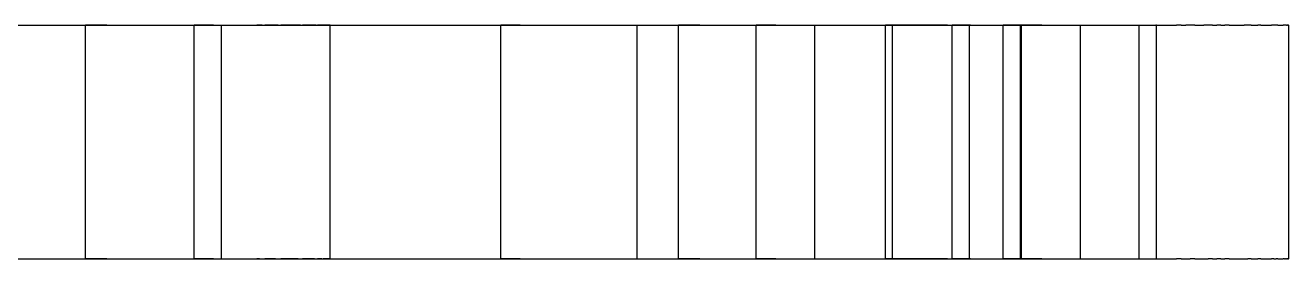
# Model space of a CAD drawing. Header units: millimetres. Extents: x -50 to 192, y -197 to 32.
# Drawn here: x 159.53 to 192, y -160 to -154 of the extents above; entities that cross this region are included whole.
import ezdxf

# ---------------------------------------------------------------- set-up
doc = ezdxf.new("R2010")
doc.units = ezdxf.units.MM
doc.layers.add('SIDE_YZ', color=7, linetype='Continuous')

msp = doc.modelspace()

# ---------------------------------------------------------------- linework, layer by layer
at = {"layer": 'SIDE_YZ'}
for p, q in [((131, -154), (189, -154)), ((159.054, -154), (160, -154)), ((160, -154), (160.946, -154)), ((160.946, -154), (161.891, -154)), ((161.073, -160), (161.073, -154)), ((161.075, -154), (161.073, -154)), ((161.081, -154), (161.075, -154)), ((161.089, -154), (161.081, -154)), ((161.1, -154), (161.089, -154)), ((161.114, -154), (161.1, -154)), ((161.13, -154), (161.114, -154)), ((161.15, -154), (161.13, -154)), ((161.171, -154), (161.15, -154)), ((161.196, -154), (161.171, -154)), ((161.223, -154), (161.196, -154)), ((161.252, -154), (161.223, -154)), ((161.284, -154), (161.252, -154)), ((161.318, -154), (161.284, -154)), ((161.355, -154), (161.318, -154)), ((161.394, -154), (161.355, -154)), ((161.436, -154), (161.394, -154)), ((161.479, -154), (161.436, -154)), ((161.525, -154), (161.479, -154)), ((161.573, -154), (161.525, -154)), ((161.622, -154), (161.573, -154)), ((161.622, -154), (161.674, -154)), ((161.674, -154), (161.727, -154)), ((161.727, -154), (161.782, -154)), ((161.782, -154), (161.839, -154)), ((161.839, -154), (161.898, -154)), ((161.891, -154), (162.833, -154)), ((161.898, -154), (161.957, -154)), ((161.957, -154), (162.018, -154)), ((162.018, -154), (162.081, -154)), ((162.081, -154), (162.145, -154)), ((162.145, -154), (162.209, -154)), ((162.209, -154), (162.275, -154)), ((162.275, -154), (162.341, -154)), ((162.341, -154), (162.409, -154)), ((162.409, -154), (162.477, -154)), ((162.477, -154), (162.545, -154)), ((162.545, -154), (162.614, -154)), ((162.614, -154), (162.683, -154)), ((162.683, -154), (162.753, -154)), ((162.753, -154), (162.822, -154)), ((162.822, -154), (162.892, -154)), ((162.833, -154), (163.77, -154)), ((162.892, -154), (162.961, -154)), ((162.961, -154), (163.031, -154)), ((163.031, -154), (163.099, -154)), ((163.099, -154), (163.168, -154)), ((163.168, -154), (163.236, -154)), ((163.236, -154), (163.303, -154)), ((163.303, -154), (163.37, -154)), ((163.37, -154), (163.435, -154)), ((163.435, -154), (163.5, -154)), ((163.5, -154), (163.564, -154)), ((163.564, -154), (163.626, -154)), ((163.626, -154), (163.687, -154)), ((163.687, -154), (163.747, -154)), ((163.747, -154), (163.805, -154)), ((163.77, -154), (164.701, -154)), ((163.805, -154), (163.862, -154)), ((163.862, -154), (163.917, -154)), ((163.864, -160), (163.864, -154)), ((163.867, -154), (163.864, -154)), ((163.872, -154), (163.867, -154)), ((163.881, -154), (163.872, -154)), ((163.892, -154), (163.881, -154)), ((163.905, -154), (163.892, -154)), ((163.922, -154), (163.905, -154)), ((163.917, -154), (163.971, -154)), ((163.941, -154), (163.922, -154)), ((163.963, -154), (163.941, -154)), ((163.987, -154), (163.963, -154)), ((163.971, -154), (164.022, -154)), ((164.014, -154), (163.987, -154)), ((164.043, -154), (164.014, -154)), ((164.022, -154), (164.072, -154)), ((164.075, -154), (164.043, -154)), ((164.072, -154), (164.12, -154)), ((164.11, -154), (164.075, -154)), ((164.147, -154), (164.11, -154)), ((164.12, -154), (164.165, -154)), ((164.186, -154), (164.147, -154)), ((164.165, -154), (164.209, -154)), ((164.227, -154), (164.186, -154)), ((164.209, -154), (164.25, -154)), ((164.271, -154), (164.227, -154)), ((164.25, -154), (164.289, -154)), ((164.316, -154), (164.271, -154)), ((164.289, -154), (164.326, -154)), ((164.364, -154), (164.316, -154)), ((164.326, -154), (164.36, -154)), ((164.36, -154), (164.392, -154)), ((164.364, -154), (164.414, -154)), ((164.392, -154), (164.422, -154)), ((164.414, -154), (164.465, -154)), ((164.422, -154), (164.449, -154)), ((164.449, -154), (164.473, -154)), ((164.465, -154), (164.519, -154)), ((164.473, -154), (164.495, -154)), ((164.495, -154), (164.514, -154)), ((164.514, -154), (164.531, -154)), ((164.519, -154), (164.574, -154)), ((164.531, -154), (164.544, -154)), ((164.544, -154), (164.555, -154)), ((164.555, -154), (164.564, -154)), ((164.564, -154), (164.569, -154)), ((164.569, -154), (164.572, -154)), ((164.572, -160), (164.572, -154)), ((164.574, -154), (164.631, -154)), ((164.631, -154), (164.689, -154)), ((164.689, -154), (164.749, -154)), ((164.701, -154), (165.625, -154)), ((164.749, -154), (164.81, -154)), ((164.81, -154), (164.872, -154)), ((164.872, -154), (164.936, -154)), ((164.936, -154), (165.001, -154)), ((165.001, -154), (165.066, -154)), ((165.066, -154), (165.133, -154)), ((165.133, -154), (165.2, -154)), ((165.2, -154), (165.268, -154)), ((165.268, -154), (165.336, -154)), ((165.336, -154), (165.405, -154)), ((165.405, -154), (165.475, -154)), ((165.544, -154), (165.475, -154)), ((165.614, -154), (165.544, -154)), ((165.614, -154), (165.683, -154)), ((165.625, -154), (166.54, -154)), ((165.753, -154), (165.683, -154)), ((165.822, -154), (165.753, -154)), ((165.891, -154), (165.822, -154)), ((165.959, -154), (165.891, -154)), ((166.027, -154), (165.959, -154)), ((166.027, -154), (166.094, -154)), ((166.161, -154), (166.094, -154)), ((166.227, -154), (166.161, -154)), ((166.291, -154), (166.227, -154)), ((166.355, -154), (166.291, -154)), ((166.417, -154), (166.355, -154)), ((166.479, -154), (166.417, -154)), ((166.538, -154), (166.479, -154)), ((166.597, -154), (166.538, -154)), ((166.54, -154), (167.445, -154)), ((166.597, -154), (166.653, -154)), ((166.709, -154), (166.653, -154)), ((166.762, -154), (166.709, -154)), ((166.814, -154), (166.762, -154)), ((166.863, -154), (166.814, -154)), ((166.911, -154), (166.863, -154)), ((166.957, -154), (166.911, -154)), ((167, -154), (166.957, -154)), ((167, -154), (167.042, -154)), ((167.081, -154), (167.042, -154)), ((167.117, -154), (167.081, -154)), ((167.152, -154), (167.117, -154)), ((167.184, -154), (167.152, -154)), ((167.213, -154), (167.184, -154)), ((167.24, -154), (167.213, -154)), ((167.265, -154), (167.24, -154)), ((167.286, -154), (167.265, -154)), ((167.305, -154), (167.286, -154)), ((167.322, -154), (167.305, -154)), ((167.336, -154), (167.322, -154)), ((167.347, -154), (167.336, -154)), ((167.355, -154), (167.347, -154)), ((167.361, -154), (167.355, -154)), ((167.361, -154), (167.363, -154)), ((167.363, -160), (167.363, -154)), ((167.445, -154), (168.337, -154)), ((168.337, -154), (169.217, -154)), ((169.217, -154), (170.082, -154)), ((170.082, -154), (170.931, -154)), ((170.931, -154), (171.763, -154)), ((171.75, -160), (171.75, -154)), ((171.753, -154), (171.75, -154)), ((171.759, -154), (171.753, -154)), ((171.767, -154), (171.759, -154)), ((171.763, -154), (172.576, -154)), ((171.778, -154), (171.767, -154)), ((171.792, -154), (171.778, -154)), ((171.808, -154), (171.792, -154)), ((171.827, -154), (171.808, -154)), ((171.849, -154), (171.827, -154)), ((171.873, -154), (171.849, -154)), ((171.9, -154), (171.873, -154)), ((171.93, -154), (171.9, -154)), ((171.962, -154), (171.93, -154)), ((171.996, -154), (171.962, -154)), ((172.033, -154), (171.996, -154)), ((172.072, -154), (172.033, -154)), ((172.113, -154), (172.072, -154)), ((172.157, -154), (172.113, -154)), ((172.203, -154), (172.157, -154)), ((172.25, -154), (172.203, -154)), ((172.25, -154), (172.3, -154)), ((172.3, -154), (172.352, -154)), ((172.352, -154), (172.405, -154)), ((172.405, -154), (172.46, -154)), ((172.46, -154), (172.517, -154)), ((172.517, -154), (172.575, -154)), ((172.575, -154), (172.635, -154)), ((172.576, -154), (173.37, -154)), ((172.635, -154), (172.696, -154)), ((172.696, -154), (172.759, -154)), ((172.759, -154), (172.822, -154)), ((172.822, -154), (172.887, -154)), ((172.887, -154), (172.953, -154)), ((172.953, -154), (173.019, -154)), ((173.019, -154), (173.086, -154)), ((173.086, -154), (173.154, -154)), ((173.154, -154), (173.223, -154)), ((173.223, -154), (173.292, -154)), ((173.292, -154), (173.361, -154)), ((173.361, -154), (173.43, -154)), ((173.37, -154), (174.142, -154)), ((173.43, -154), (173.5, -154)), ((173.5, -154), (173.57, -154)), ((173.57, -154), (173.639, -154)), ((173.639, -154), (173.708, -154)), ((173.708, -154), (173.777, -154)), ((173.777, -154), (173.846, -154)), ((173.846, -154), (173.914, -154)), ((173.914, -154), (173.981, -154)), ((173.981, -154), (174.047, -154)), ((174.047, -154), (174.113, -154)), ((174.113, -154), (174.178, -154)), ((174.142, -154), (174.892, -154)), ((174.178, -154), (174.241, -154)), ((174.241, -154), (174.304, -154)), ((174.304, -154), (174.365, -154)), ((174.365, -154), (174.425, -154)), ((174.425, -154), (174.483, -154)), ((174.483, -154), (174.54, -154)), ((174.54, -154), (174.595, -154)), ((174.595, -154), (174.648, -154)), ((174.648, -154), (174.7, -154)), ((174.7, -154), (174.75, -154)), ((174.75, -154), (174.797, -154)), ((174.797, -154), (174.843, -154)), ((174.843, -154), (174.887, -154)), ((174.887, -154), (174.928, -154)), ((174.892, -154), (175.618, -154)), ((174.928, -154), (174.967, -154)), ((174.967, -154), (175.004, -154)), ((175.004, -154), (175.038, -154)), ((175.038, -154), (175.07, -154)), ((175.07, -154), (175.1, -154)), ((175.1, -154), (175.127, -154)), ((175.127, -154), (175.151, -154)), ((175.151, -154), (175.173, -154)), ((175.173, -154), (175.192, -154)), ((175.192, -154), (175.208, -154)), ((175.208, -154), (175.222, -154)), ((175.222, -154), (175.233, -154)), ((175.233, -154), (175.241, -154)), ((175.241, -154), (175.247, -154)), ((175.247, -154), (175.25, -154)), ((175.25, -160), (175.25, -154)), ((175.618, -154), (176.32, -154)), ((176.317, -160), (176.317, -154)), ((176.32, -154), (176.317, -154)), ((176.32, -154), (176.996, -154)), ((176.325, -154), (176.32, -154)), ((176.333, -154), (176.325, -154)), ((176.344, -154), (176.333, -154)), ((176.358, -154), (176.344, -154)), ((176.375, -154), (176.358, -154)), ((176.394, -154), (176.375, -154)), ((176.416, -154), (176.394, -154)), ((176.44, -154), (176.416, -154)), ((176.467, -154), (176.44, -154)), ((176.496, -154), (176.467, -154)), ((176.528, -154), (176.496, -154)), ((176.563, -154), (176.528, -154)), ((176.599, -154), (176.563, -154)), ((176.639, -154), (176.599, -154)), ((176.68, -154), (176.639, -154)), ((176.723, -154), (176.68, -154)), ((176.769, -154), (176.723, -154)), ((176.817, -154), (176.769, -154)), ((176.867, -154), (176.817, -154)), ((176.867, -154), (176.918, -154)), ((176.918, -154), (176.972, -154)), ((176.972, -154), (177.027, -154)), ((176.996, -154), (177.645, -154)), ((177.027, -154), (177.083, -154)), ((177.083, -154), (177.142, -154)), ((177.142, -154), (177.202, -154)), ((177.202, -154), (177.263, -154)), ((177.263, -154), (177.325, -154)), ((177.325, -154), (177.389, -154)), ((177.389, -154), (177.453, -154)), ((177.453, -154), (177.519, -154)), ((177.519, -154), (177.586, -154)), ((177.586, -154), (177.653, -154)), ((177.645, -154), (178.266, -154)), ((177.653, -154), (177.721, -154)), ((177.721, -154), (177.789, -154)), ((177.789, -154), (177.858, -154)), ((177.858, -154), (177.927, -154)), ((177.927, -154), (177.997, -154)), ((177.997, -154), (178.067, -154)), ((178.067, -154), (178.136, -154)), ((178.136, -154), (178.206, -154)), ((178.206, -154), (178.275, -154)), ((178.266, -154), (178.858, -154)), ((178.275, -154), (178.344, -154)), ((178.315, -160), (178.315, -154)), ((178.318, -154), (178.315, -154)), ((178.324, -154), (178.318, -154)), ((178.332, -154), (178.324, -154)), ((178.343, -154), (178.332, -154)), ((178.357, -154), (178.343, -154)), ((178.344, -154), (178.412, -154)), ((178.373, -154), (178.357, -154)), ((178.392, -154), (178.373, -154)), ((178.414, -154), (178.392, -154)), ((178.412, -154), (178.48, -154)), ((178.438, -154), (178.414, -154)), ((178.465, -154), (178.438, -154)), ((178.495, -154), (178.465, -154)), ((178.48, -154), (178.547, -154)), ((178.527, -154), (178.495, -154)), ((178.561, -154), (178.527, -154)), ((178.547, -154), (178.614, -154)), ((178.598, -154), (178.561, -154)), ((178.637, -154), (178.598, -154)), ((178.614, -154), (178.68, -154)), ((178.678, -154), (178.637, -154)), ((178.722, -154), (178.678, -154)), ((178.68, -154), (178.744, -154)), ((178.768, -154), (178.722, -154)), ((178.744, -154), (178.808, -154)), ((178.815, -154), (178.768, -154)), ((178.808, -154), (178.87, -154)), ((178.815, -154), (178.865, -154)), ((178.858, -154), (179.42, -154)), ((178.865, -154), (178.917, -154)), ((178.87, -154), (178.931, -154)), ((178.917, -154), (178.97, -154)), ((178.931, -154), (178.991, -154)), ((178.97, -154), (179.025, -154)), ((178.991, -154), (179.05, -154)), ((179.025, -154), (179.082, -154)), ((179.05, -154), (179.106, -154)), ((179.082, -154), (179.14, -154)), ((179.106, -154), (179.162, -154)), ((179.14, -154), (179.2, -154)), ((179.162, -154), (179.215, -154)), ((179.2, -154), (179.261, -154)), ((179.215, -154), (179.267, -154)), ((179.261, -154), (179.324, -154)), ((179.267, -154), (179.316, -154)), ((179.316, -154), (179.364, -154)), ((179.324, -154), (179.387, -154)), ((179.364, -154), (179.41, -154)), ((179.387, -154), (179.452, -154)), ((179.41, -154), (179.453, -154)), ((179.42, -154), (179.952, -154)), ((179.452, -154), (179.518, -154)), ((179.453, -154), (179.494, -154)), ((179.494, -154), (179.534, -154)), ((179.518, -154), (179.584, -154)), ((179.534, -154), (179.57, -154)), ((179.57, -154), (179.605, -154)), ((179.584, -154), (179.651, -154)), ((179.605, -154), (179.637, -154)), ((179.637, -154), (179.666, -154)), ((179.651, -154), (179.719, -154)), ((179.666, -154), (179.693, -154)), ((179.693, -154), (179.717, -154)), ((179.717, -154), (179.739, -154)), ((179.719, -154), (179.788, -154)), ((179.739, -154), (179.758, -154)), ((179.758, -154), (179.775, -154)), ((179.775, -154), (179.789, -154)), ((179.788, -154), (179.857, -154)), ((179.789, -154), (179.8, -154)), ((179.8, -154), (179.808, -154)), ((179.808, -154), (179.813, -154)), ((179.813, -154), (179.816, -154)), ((179.816, -160), (179.816, -154)), ((179.857, -154), (179.926, -154)), ((179.926, -154), (179.995, -154)), ((179.952, -154), (180.452, -154)), ((179.995, -154), (180.065, -154)), ((180.065, -154), (180.134, -154)), ((180.134, -154), (180.204, -154)), ((180.204, -154), (180.273, -154)), ((180.273, -154), (180.342, -154)), ((180.342, -154), (180.411, -154)), ((180.411, -154), (180.479, -154)), ((180.452, -154), (180.92, -154)), ((180.479, -154), (180.546, -154)), ((180.546, -154), (180.612, -154)), ((180.612, -154), (180.678, -154)), ((180.678, -154), (180.743, -154)), ((180.743, -154), (180.806, -154)), ((180.806, -154), (180.869, -154)), ((180.869, -154), (180.93, -154)), ((180.92, -154), (181.354, -154)), ((180.93, -154), (180.99, -154)), ((180.99, -154), (181.048, -154)), ((181.048, -154), (181.105, -154)), ((181.105, -154), (181.16, -154)), ((181.16, -154), (181.213, -154)), ((181.213, -154), (181.265, -154)), ((181.265, -154), (181.315, -154)), ((181.315, -154), (181.362, -154)), ((181.354, -154), (181.755, -154)), ((181.362, -154), (181.408, -154)), ((181.408, -154), (181.452, -154)), ((181.452, -154), (181.493, -154)), ((181.493, -154), (181.532, -154)), ((181.532, -154), (181.569, -154)), ((181.569, -154), (181.603, -154)), ((181.603, -154), (181.635, -154)), ((181.633, -160), (181.633, -154)), ((181.636, -154), (181.633, -154)), ((181.635, -154), (181.665, -154)), ((181.641, -154), (181.636, -154)), ((181.65, -154), (181.641, -154)), ((181.661, -154), (181.65, -154)), ((181.674, -154), (181.661, -154)), ((181.665, -154), (181.692, -154)), ((181.691, -154), (181.674, -154)), ((181.71, -154), (181.691, -154)), ((181.692, -154), (181.716, -154)), ((181.732, -154), (181.71, -154)), ((181.716, -154), (181.738, -154)), ((181.756, -154), (181.732, -154)), ((181.738, -154), (181.757, -154)), ((181.755, -154), (182.122, -154)), ((181.783, -154), (181.756, -154)), ((181.757, -154), (181.773, -154)), ((181.773, -154), (181.787, -154)), ((181.813, -154), (181.783, -154)), ((181.787, -154), (181.798, -154)), ((181.798, -154), (181.806, -154)), ((181.806, -154), (181.812, -154)), ((181.812, -154), (181.815, -154)), ((181.844, -154), (181.813, -154)), ((181.815, -160), (181.815, -154)), ((181.879, -154), (181.844, -154)), ((181.916, -154), (181.879, -154)), ((181.955, -154), (181.916, -154)), ((181.996, -154), (181.955, -154)), ((182.04, -154), (181.996, -154)), ((182.085, -154), (182.04, -154)), ((182.133, -154), (182.085, -154)), ((182.453, -154), (182.122, -154)), ((182.183, -154), (182.133, -154)), ((182.183, -154), (182.234, -154)), ((182.234, -154), (182.288, -154)), ((182.288, -154), (182.343, -154)), ((182.343, -154), (182.4, -154)), ((182.4, -154), (182.458, -154)), ((182.749, -154), (182.453, -154)), ((182.458, -154), (182.518, -154)), ((182.518, -154), (182.579, -154)), ((182.579, -154), (182.641, -154)), ((182.641, -154), (182.705, -154)), ((182.705, -154), (182.77, -154)), ((183.009, -154), (182.749, -154)), ((182.77, -154), (182.835, -154)), ((182.835, -154), (182.902, -154)), ((182.902, -154), (182.969, -154)), ((182.969, -154), (183.037, -154)), ((183.233, -154), (183.009, -154)), ((183.037, -154), (183.105, -154)), ((183.105, -154), (183.174, -154)), ((183.174, -154), (183.244, -154)), ((183.233, -154), (183.42, -154)), ((183.244, -154), (183.313, -154)), ((183.313, -154), (183.383, -154)), ((183.35, -160), (183.35, -154)), ((183.353, -154), (183.35, -154)), ((183.358, -154), (183.353, -154)), ((183.366, -154), (183.358, -154)), ((183.376, -154), (183.366, -154)), ((183.389, -154), (183.376, -154)), ((183.383, -154), (183.452, -154)), ((183.405, -154), (183.389, -154)), ((183.423, -154), (183.405, -154)), ((183.42, -154), (183.57, -154)), ((183.443, -154), (183.423, -154)), ((183.466, -154), (183.443, -154)), ((183.452, -154), (183.522, -154)), ((183.492, -154), (183.466, -154)), ((183.52, -154), (183.492, -154)), ((183.55, -154), (183.52, -154)), ((183.522, -154), (183.591, -154)), ((183.582, -154), (183.55, -154)), ((183.57, -154), (183.682, -154)), ((183.617, -154), (183.582, -154)), ((183.591, -154), (183.66, -154)), ((183.654, -154), (183.617, -154)), ((183.693, -154), (183.654, -154)), ((183.66, -154), (183.728, -154)), ((183.682, -154), (183.758, -154)), ((183.734, -154), (183.693, -154)), ((183.728, -154), (183.796, -154)), ((183.777, -154), (183.734, -154)), ((183.758, -154), (183.795, -154)), ((183.822, -154), (183.777, -154)), ((183.795, -160), (183.795, -154)), ((183.796, -154), (183.864, -154)), ((183.822, -154), (183.869, -154)), ((183.864, -154), (183.93, -154)), ((183.869, -154), (183.917, -154)), ((183.917, -154), (183.968, -154)), ((183.93, -154), (183.996, -154)), ((183.968, -154), (184.02, -154)), ((183.996, -154), (184.06, -154)), ((184.02, -154), (184.073, -154)), ((184.06, -154), (184.124, -154)), ((184.073, -154), (184.128, -154)), ((184.124, -154), (184.186, -154)), ((184.128, -154), (184.184, -154)), ((184.184, -154), (184.242, -154)), ((184.186, -154), (184.248, -154)), ((184.242, -154), (184.301, -154)), ((184.248, -154), (184.307, -154)), ((184.301, -154), (184.361, -154)), ((184.307, -154), (184.366, -154)), ((184.361, -154), (184.422, -154)), ((184.366, -154), (184.423, -154)), ((184.422, -154), (184.484, -154)), ((184.423, -154), (184.478, -154)), ((184.478, -154), (184.531, -154)), ((184.484, -154), (184.547, -154)), ((184.531, -154), (184.583, -154)), ((184.547, -154), (184.61, -154)), ((184.583, -154), (184.632, -154)), ((184.61, -154), (184.674, -154)), ((184.632, -154), (184.68, -154)), ((184.66, -160), (184.66, -154)), ((184.663, -154), (184.66, -154)), ((184.669, -154), (184.663, -154)), ((184.677, -154), (184.669, -154)), ((184.674, -154), (184.739, -154)), ((184.688, -154), (184.677, -154)), ((184.68, -154), (184.726, -154)), ((184.702, -154), (184.688, -154)), ((184.718, -154), (184.702, -154)), ((184.737, -154), (184.718, -154)), ((184.726, -154), (184.769, -154)), ((184.759, -154), (184.737, -154)), ((184.739, -154), (184.804, -154)), ((184.783, -154), (184.759, -154)), ((184.769, -154), (184.811, -154)), ((184.81, -154), (184.783, -154)), ((184.804, -154), (184.869, -154)), ((184.84, -154), (184.81, -154)), ((184.811, -154), (184.85, -154)), ((184.872, -154), (184.84, -154)), ((184.85, -154), (184.886, -154)), ((184.869, -154), (184.934, -154)), ((184.906, -154), (184.872, -154)), ((184.886, -154), (184.921, -154)), ((184.943, -154), (184.906, -154)), ((184.921, -154), (184.953, -154)), ((184.934, -154), (185, -154)), ((184.982, -154), (184.943, -154)), ((184.953, -154), (184.982, -154)), ((185.023, -154), (184.982, -154)), ((184.982, -154), (185.009, -154)), ((185, -154), (185.066, -154)), ((185.009, -154), (185.034, -154)), ((185.067, -154), (185.023, -154)), ((185.034, -154), (185.055, -154)), ((185.055, -154), (185.075, -154)), ((185.066, -154), (185.131, -154)), ((185.113, -154), (185.067, -154)), ((185.075, -154), (185.091, -154)), ((185.091, -154), (185.105, -154)), ((185.102, -160), (185.102, -154)), ((185.105, -154), (185.102, -154)), ((185.111, -154), (185.105, -154)), ((185.105, -154), (185.116, -154)), ((185.119, -154), (185.111, -154)), ((185.16, -154), (185.113, -154)), ((185.116, -154), (185.124, -154)), ((185.13, -154), (185.119, -154)), ((185.124, -154), (185.13, -154)), ((185.144, -154), (185.13, -154)), ((185.13, -154), (185.132, -154)), ((185.131, -154), (185.196, -154)), ((185.132, -160), (185.132, -154)), ((185.16, -154), (185.144, -154)), ((185.179, -154), (185.16, -154)), ((185.21, -154), (185.16, -154)), ((185.201, -154), (185.179, -154)), ((185.196, -154), (185.261, -154)), ((185.225, -154), (185.201, -154)), ((185.21, -154), (185.262, -154)), ((185.252, -154), (185.225, -154)), ((185.282, -154), (185.252, -154)), ((185.261, -154), (185.326, -154)), ((185.262, -154), (185.315, -154)), ((185.314, -154), (185.282, -154)), ((185.348, -154), (185.314, -154)), ((185.315, -154), (185.37, -154)), ((185.326, -154), (185.39, -154)), ((185.385, -154), (185.348, -154)), ((185.37, -154), (185.427, -154)), ((185.424, -154), (185.385, -154)), ((185.39, -154), (185.453, -154)), ((185.465, -154), (185.424, -154)), ((185.427, -154), (185.485, -154)), ((185.453, -154), (185.516, -154)), ((185.509, -154), (185.465, -154)), ((185.485, -154), (185.545, -154)), ((185.555, -154), (185.509, -154)), ((185.516, -154), (185.578, -154)), ((185.545, -154), (185.606, -154)), ((185.602, -154), (185.555, -154)), ((185.578, -154), (185.639, -154)), ((185.652, -154), (185.602, -154)), ((185.606, -154), (185.669, -154)), ((185.639, -154), (185.699, -154)), ((185.652, -154), (185.704, -154)), ((185.669, -154), (185.732, -154)), ((185.699, -154), (185.758, -154)), ((185.704, -154), (185.757, -154)), ((185.732, -154), (185.797, -154)), ((185.757, -154), (185.812, -154)), ((185.758, -154), (185.816, -154)), ((185.797, -154), (185.863, -154)), ((185.812, -154), (185.869, -154)), ((185.816, -154), (185.872, -154)), ((185.863, -154), (185.929, -154)), ((185.869, -154), (185.927, -154)), ((185.872, -154), (185.927, -154)), ((185.927, -154), (185.98, -154)), ((185.927, -154), (185.987, -154)), ((185.929, -154), (185.996, -154)), ((185.98, -154), (186.032, -154)), ((185.987, -154), (186.048, -154)), ((185.996, -154), (186.064, -154)), ((186.032, -154), (186.083, -154)), ((186.048, -154), (186.111, -154)), ((186.064, -154), (186.133, -154)), ((186.083, -154), (186.131, -154)), ((186.111, -154), (186.174, -154)), ((186.131, -154), (186.178, -154)), ((186.133, -154), (186.202, -154)), ((186.174, -154), (186.239, -154)), ((186.178, -154), (186.223, -154)), ((186.202, -154), (186.271, -154)), ((186.223, -154), (186.266, -154)), ((186.239, -154), (186.305, -154)), ((186.266, -154), (186.307, -154)), ((186.271, -154), (186.34, -154)), ((186.305, -154), (186.371, -154)), ((186.307, -154), (186.346, -154)), ((186.34, -154), (186.41, -154)), ((186.346, -154), (186.383, -154)), ((186.371, -154), (186.438, -154)), ((186.383, -154), (186.418, -154)), ((186.41, -154), (186.48, -154)), ((186.418, -154), (186.45, -154)), ((186.438, -154), (186.506, -154)), ((186.45, -154), (186.48, -154)), ((186.48, -154), (186.508, -154)), ((186.48, -154), (186.549, -154)), ((186.506, -154), (186.575, -154)), ((186.508, -154), (186.534, -154)), ((186.534, -154), (186.557, -154)), ((186.549, -154), (186.618, -154)), ((186.557, -154), (186.577, -154)), ((186.575, -154), (186.644, -154)), ((186.577, -154), (186.595, -154)), ((186.595, -154), (186.611, -154)), ((186.611, -154), (186.624, -154)), ((186.618, -154), (186.687, -154)), ((186.624, -154), (186.634, -154)), ((186.634, -154), (186.642, -154)), ((186.642, -154), (186.647, -154)), ((186.644, -154), (186.713, -154)), ((186.647, -154), (186.65, -154)), ((186.65, -160), (186.65, -154)), ((186.687, -154), (186.756, -154)), ((186.713, -154), (186.783, -154)), ((186.756, -154), (186.824, -154)), ((186.783, -154), (186.852, -154)), ((186.824, -154), (186.891, -154)), ((186.852, -154), (186.922, -154)), ((186.891, -154), (186.957, -154)), ((186.922, -154), (186.991, -154)), ((186.957, -154), (187.023, -154)), ((186.991, -154), (187.06, -154)), ((187.023, -154), (187.088, -154)), ((187.06, -154), (187.129, -154)), ((187.088, -154), (187.151, -154)), ((187.129, -154), (187.198, -154)), ((187.151, -154), (187.214, -154)), ((187.198, -154), (187.266, -154)), ((187.214, -154), (187.275, -154)), ((187.266, -154), (187.333, -154)), ((187.275, -154), (187.335, -154)), ((187.333, -154), (187.399, -154)), ((187.335, -154), (187.393, -154)), ((187.393, -154), (187.45, -154)), ((187.399, -154), (187.465, -154)), ((187.45, -154), (187.505, -154)), ((187.465, -154), (187.53, -154)), ((187.505, -154), (187.558, -154)), ((187.53, -154), (187.593, -154)), ((187.558, -154), (187.61, -154)), ((187.593, -154), (187.656, -154)), ((187.61, -154), (187.66, -154)), ((187.656, -154), (187.717, -154)), ((187.66, -154), (187.707, -154)), ((187.707, -154), (187.753, -154)), ((187.717, -154), (187.777, -154)), ((187.753, -154), (187.797, -154)), ((187.777, -154), (187.835, -154)), ((187.797, -154), (187.838, -154)), ((187.835, -154), (187.892, -154)), ((187.838, -154), (187.877, -154)), ((187.877, -154), (187.914, -154)), ((187.892, -154), (187.947, -154)), ((187.914, -154), (187.948, -154)), ((187.947, -154), (188, -154)), ((187.948, -154), (187.98, -154)), ((187.98, -154), (188.01, -154)), ((188, -154), (188.052, -154)), ((188.01, -154), (188.037, -154)), ((188.037, -154), (188.061, -154)), ((188.052, -154), (188.102, -154)), ((188.061, -154), (188.083, -154)), ((188.083, -154), (188.102, -154)), ((188.102, -154), (188.149, -154)), ((188.102, -154), (188.118, -154)), ((188.118, -154), (188.132, -154)), ((188.132, -154), (188.143, -154)), ((188.143, -154), (188.151, -154)), ((188.149, -154), (188.195, -154)), ((188.151, -154), (188.157, -154)), ((188.157, -154), (188.16, -154)), ((188.16, -160), (188.16, -154)), ((188.195, -154), (188.239, -154)), ((188.239, -154), (188.28, -154)), ((188.28, -154), (188.319, -154)), ((188.319, -154), (188.356, -154)), ((188.356, -154), (188.39, -154)), ((188.39, -154), (188.422, -154)), ((188.422, -154), (188.452, -154)), ((188.452, -154), (188.479, -154)), ((188.479, -154), (188.503, -154)), ((188.503, -154), (188.525, -154)), ((188.525, -154), (188.544, -154)), ((188.544, -154), (188.56, -154)), ((188.56, -154), (188.574, -154)), ((188.574, -154), (188.585, -154)), ((188.593, -154), (188.585, -154)), ((188.599, -154), (188.593, -154)), ((188.602, -154), (188.599, -154)), ((188.602, -160), (188.602, -154)), ((189, -154), (189.118, -154)), ((189.235, -154), (189.118, -154)), ((189.235, -154), (189.353, -154)), ((189.469, -154), (189.353, -154)), ((189.585, -154), (189.469, -154)), ((189.585, -154), (189.7, -154)), ((189.7, -154), (189.814, -154)), ((189.927, -154), (189.814, -154)), ((190.038, -154), (189.927, -154)), ((190.038, -154), (190.148, -154)), ((190.256, -154), (190.148, -154)), ((190.256, -154), (190.362, -154)), ((190.466, -154), (190.362, -154)), ((190.466, -154), (190.567, -154)), ((190.567, -154), (190.667, -154)), ((190.667, -154), (190.763, -154)), ((190.763, -154), (190.857, -154)), ((190.948, -154), (190.857, -154)), ((191.036, -154), (190.948, -154)), ((191.036, -154), (191.121, -154)), ((191.121, -154), (191.203, -154)), ((191.281, -154), (191.203, -154)), ((191.281, -154), (191.356, -154)), ((191.356, -154), (191.427, -154)), ((191.427, -154), (191.494, -154)), ((191.494, -154), (191.558, -154)), ((191.617, -154), (191.558, -154)), ((191.673, -154), (191.617, -154)), ((191.724, -154), (191.673, -154)), ((191.724, -154), (191.772, -154)), ((191.772, -154), (191.815, -154)), ((191.815, -154), (191.853, -154)), ((191.887, -154), (191.853, -154)), ((191.917, -154), (191.887, -154)), ((191.942, -154), (191.917, -154)), ((191.942, -154), (191.963, -154)), ((191.979, -154), (191.963, -154)), ((191.979, -154), (191.991, -154)), ((191.998, -154), (191.991, -154)), ((192, -154), (191.998, -154)), ((192, -160), (192, -154)), ((131, -160), (189, -160)), ((159.054, -160), (160, -160)), ((160, -160), (160.946, -160)), ((160.946, -160), (161.891, -160)), ((161.075, -160), (161.073, -160)), ((161.081, -160), (161.075, -160)), ((161.089, -160), (161.081, -160)), ((161.1, -160), (161.089, -160)), ((161.114, -160), (161.1, -160)), ((161.13, -160), (161.114, -160)), ((161.15, -160), (161.13, -160)), ((161.171, -160), (161.15, -160)), ((161.196, -160), (161.171, -160)), ((161.223, -160), (161.196, -160)), ((161.252, -160), (161.223, -160)), ((161.284, -160), (161.252, -160)), ((161.318, -160), (161.284, -160)), ((161.355, -160), (161.318, -160)), ((161.394, -160), (161.355, -160)), ((161.436, -160), (161.394, -160)), ((161.479, -160), (161.436, -160)), ((161.525, -160), (161.479, -160)), ((161.573, -160), (161.525, -160)), ((161.622, -160), (161.573, -160)), ((161.622, -160), (161.674, -160)), ((161.674, -160), (161.727, -160)), ((161.727, -160), (161.782, -160)), ((161.782, -160), (161.839, -160)), ((161.839, -160), (161.898, -160)), ((161.891, -160), (162.833, -160)), ((161.898, -160), (161.957, -160)), ((161.957, -160), (162.018, -160)), ((162.018, -160), (162.081, -160)), ((162.081, -160), (162.145, -160)), ((162.145, -160), (162.209, -160)), ((162.209, -160), (162.275, -160)), ((162.275, -160), (162.341, -160)), ((162.341, -160), (162.409, -160)), ((162.409, -160), (162.477, -160)), ((162.477, -160), (162.545, -160)), ((162.545, -160), (162.614, -160)), ((162.614, -160), (162.683, -160)), ((162.683, -160), (162.753, -160)), ((162.753, -160), (162.822, -160)), ((162.822, -160), (162.892, -160)), ((162.833, -160), (163.77, -160)), ((162.892, -160), (162.961, -160)), ((162.961, -160), (163.031, -160)), ((163.031, -160), (163.099, -160)), ((163.099, -160), (163.168, -160)), ((163.168, -160), (163.236, -160)), ((163.236, -160), (163.303, -160)), ((163.303, -160), (163.37, -160)), ((163.37, -160), (163.435, -160)), ((163.435, -160), (163.5, -160)), ((163.5, -160), (163.564, -160)), ((163.564, -160), (163.626, -160)), ((163.626, -160), (163.687, -160)), ((163.687, -160), (163.747, -160)), ((163.747, -160), (163.805, -160)), ((163.77, -160), (164.701, -160)), ((163.805, -160), (163.862, -160)), ((163.862, -160), (163.917, -160)), ((163.867, -160), (163.864, -160)), ((163.872, -160), (163.867, -160)), ((163.881, -160), (163.872, -160)), ((163.892, -160), (163.881, -160)), ((163.905, -160), (163.892, -160)), ((163.922, -160), (163.905, -160)), ((163.917, -160), (163.971, -160)), ((163.941, -160), (163.922, -160)), ((163.963, -160), (163.941, -160)), ((163.987, -160), (163.963, -160)), ((163.971, -160), (164.022, -160)), ((164.014, -160), (163.987, -160)), ((164.043, -160), (164.014, -160)), ((164.022, -160), (164.072, -160)), ((164.075, -160), (164.043, -160)), ((164.072, -160), (164.12, -160)), ((164.11, -160), (164.075, -160)), ((164.147, -160), (164.11, -160)), ((164.12, -160), (164.165, -160)), ((164.186, -160), (164.147, -160)), ((164.165, -160), (164.209, -160)), ((164.227, -160), (164.186, -160)), ((164.209, -160), (164.25, -160)), ((164.271, -160), (164.227, -160)), ((164.25, -160), (164.289, -160)), ((164.316, -160), (164.271, -160)), ((164.289, -160), (164.326, -160)), ((164.364, -160), (164.316, -160)), ((164.326, -160), (164.36, -160)), ((164.36, -160), (164.392, -160)), ((164.364, -160), (164.414, -160)), ((164.392, -160), (164.422, -160)), ((164.414, -160), (164.465, -160)), ((164.422, -160), (164.449, -160)), ((164.449, -160), (164.473, -160)), ((164.465, -160), (164.519, -160)), ((164.473, -160), (164.495, -160)), ((164.495, -160), (164.514, -160)), ((164.514, -160), (164.531, -160)), ((164.519, -160), (164.574, -160)), ((164.531, -160), (164.544, -160)), ((164.544, -160), (164.555, -160)), ((164.555, -160), (164.564, -160)), ((164.564, -160), (164.569, -160)), ((164.569, -160), (164.572, -160)), ((164.574, -160), (164.631, -160)), ((164.631, -160), (164.689, -160)), ((164.689, -160), (164.749, -160)), ((164.701, -160), (165.625, -160)), ((164.749, -160), (164.81, -160)), ((164.81, -160), (164.872, -160)), ((164.872, -160), (164.936, -160)), ((164.936, -160), (165.001, -160)), ((165.001, -160), (165.066, -160)), ((165.066, -160), (165.133, -160)), ((165.133, -160), (165.2, -160)), ((165.2, -160), (165.268, -160)), ((165.268, -160), (165.336, -160)), ((165.336, -160), (165.405, -160)), ((165.405, -160), (165.475, -160)), ((165.544, -160), (165.475, -160)), ((165.544, -160), (165.614, -160)), ((165.614, -160), (165.683, -160)), ((165.625, -160), (166.54, -160)), ((165.753, -160), (165.683, -160)), ((165.822, -160), (165.753, -160)), ((165.891, -160), (165.822, -160)), ((165.959, -160), (165.891, -160)), ((165.959, -160), (166.027, -160)), ((166.027, -160), (166.094, -160)), ((166.161, -160), (166.094, -160)), ((166.227, -160), (166.161, -160)), ((166.291, -160), (166.227, -160)), ((166.355, -160), (166.291, -160)), ((166.417, -160), (166.355, -160)), ((166.479, -160), (166.417, -160)), ((166.538, -160), (166.479, -160)), ((166.538, -160), (166.597, -160)), ((166.54, -160), (167.445, -160)), ((166.597, -160), (166.653, -160)), ((166.709, -160), (166.653, -160)), ((166.762, -160), (166.709, -160)), ((166.814, -160), (166.762, -160)), ((166.863, -160), (166.814, -160)), ((166.911, -160), (166.863, -160)), ((166.957, -160), (166.911, -160)), ((166.957, -160), (167, -160)), ((167, -160), (167.042, -160)), ((167.081, -160), (167.042, -160)), ((167.117, -160), (167.081, -160)), ((167.152, -160), (167.117, -160)), ((167.152, -160), (167.184, -160)), ((167.213, -160), (167.184, -160)), ((167.24, -160), (167.213, -160)), ((167.265, -160), (167.24, -160)), ((167.286, -160), (167.265, -160)), ((167.305, -160), (167.286, -160)), ((167.322, -160), (167.305, -160)), ((167.336, -160), (167.322, -160)), ((167.347, -160), (167.336, -160)), ((167.355, -160), (167.347, -160)), ((167.361, -160), (167.355, -160)), ((167.363, -160), (167.361, -160)), ((167.445, -160), (168.337, -160)), ((168.337, -160), (169.217, -160)), ((169.217, -160), (170.082, -160)), ((170.082, -160), (170.931, -160)), ((170.931, -160), (171.763, -160)), ((171.753, -160), (171.75, -160)), ((171.759, -160), (171.753, -160)), ((171.767, -160), (171.759, -160)), ((171.763, -160), (172.576, -160)), ((171.778, -160), (171.767, -160)), ((171.792, -160), (171.778, -160)), ((171.808, -160), (171.792, -160)), ((171.827, -160), (171.808, -160)), ((171.849, -160), (171.827, -160)), ((171.873, -160), (171.849, -160)), ((171.9, -160), (171.873, -160)), ((171.93, -160), (171.9, -160)), ((171.962, -160), (171.93, -160)), ((171.996, -160), (171.962, -160)), ((172.033, -160), (171.996, -160)), ((172.072, -160), (172.033, -160)), ((172.113, -160), (172.072, -160)), ((172.157, -160), (172.113, -160)), ((172.203, -160), (172.157, -160)), ((172.25, -160), (172.203, -160)), ((172.25, -160), (172.3, -160)), ((172.3, -160), (172.352, -160)), ((172.352, -160), (172.405, -160)), ((172.405, -160), (172.46, -160)), ((172.46, -160), (172.517, -160)), ((172.517, -160), (172.575, -160)), ((172.575, -160), (172.635, -160)), ((172.576, -160), (173.37, -160)), ((172.635, -160), (172.696, -160)), ((172.696, -160), (172.759, -160)), ((172.759, -160), (172.822, -160)), ((172.822, -160), (172.887, -160)), ((172.887, -160), (172.953, -160)), ((172.953, -160), (173.019, -160)), ((173.019, -160), (173.086, -160)), ((173.086, -160), (173.154, -160)), ((173.154, -160), (173.223, -160)), ((173.223, -160), (173.292, -160)), ((173.292, -160), (173.361, -160)), ((173.361, -160), (173.43, -160)), ((173.37, -160), (174.142, -160)), ((173.43, -160), (173.5, -160)), ((173.5, -160), (173.57, -160)), ((173.57, -160), (173.639, -160)), ((173.639, -160), (173.708, -160)), ((173.708, -160), (173.777, -160)), ((173.777, -160), (173.846, -160)), ((173.846, -160), (173.914, -160)), ((173.914, -160), (173.981, -160)), ((173.981, -160), (174.047, -160)), ((174.047, -160), (174.113, -160)), ((174.113, -160), (174.178, -160)), ((174.142, -160), (174.892, -160)), ((174.178, -160), (174.241, -160)), ((174.241, -160), (174.304, -160)), ((174.304, -160), (174.365, -160)), ((174.365, -160), (174.425, -160)), ((174.425, -160), (174.483, -160)), ((174.483, -160), (174.54, -160)), ((174.54, -160), (174.595, -160)), ((174.595, -160), (174.648, -160)), ((174.648, -160), (174.7, -160)), ((174.7, -160), (174.75, -160)), ((174.75, -160), (174.797, -160)), ((174.797, -160), (174.843, -160)), ((174.843, -160), (174.887, -160)), ((174.887, -160), (174.928, -160)), ((174.892, -160), (175.618, -160)), ((174.928, -160), (174.967, -160)), ((174.967, -160), (175.004, -160)), ((175.004, -160), (175.038, -160)), ((175.038, -160), (175.07, -160)), ((175.07, -160), (175.1, -160)), ((175.1, -160), (175.127, -160)), ((175.127, -160), (175.151, -160)), ((175.151, -160), (175.173, -160)), ((175.173, -160), (175.192, -160)), ((175.192, -160), (175.208, -160)), ((175.208, -160), (175.222, -160)), ((175.222, -160), (175.233, -160)), ((175.233, -160), (175.241, -160)), ((175.241, -160), (175.247, -160)), ((175.247, -160), (175.25, -160)), ((175.618, -160), (176.32, -160)), ((176.32, -160), (176.317, -160)), ((176.32, -160), (176.996, -160)), ((176.325, -160), (176.32, -160)), ((176.333, -160), (176.325, -160)), ((176.344, -160), (176.333, -160)), ((176.358, -160), (176.344, -160)), ((176.375, -160), (176.358, -160)), ((176.394, -160), (176.375, -160)), ((176.416, -160), (176.394, -160)), ((176.44, -160), (176.416, -160)), ((176.467, -160), (176.44, -160)), ((176.496, -160), (176.467, -160)), ((176.528, -160), (176.496, -160)), ((176.563, -160), (176.528, -160)), ((176.599, -160), (176.563, -160)), ((176.639, -160), (176.599, -160)), ((176.68, -160), (176.639, -160)), ((176.723, -160), (176.68, -160)), ((176.769, -160), (176.723, -160)), ((176.817, -160), (176.769, -160)), ((176.867, -160), (176.817, -160)), ((176.867, -160), (176.918, -160)), ((176.918, -160), (176.972, -160)), ((176.972, -160), (177.027, -160)), ((176.996, -160), (177.645, -160)), ((177.027, -160), (177.083, -160)), ((177.083, -160), (177.142, -160)), ((177.142, -160), (177.202, -160)), ((177.202, -160), (177.263, -160)), ((177.263, -160), (177.325, -160)), ((177.325, -160), (177.389, -160)), ((177.389, -160), (177.453, -160)), ((177.453, -160), (177.519, -160)), ((177.519, -160), (177.586, -160)), ((177.586, -160), (177.653, -160)), ((177.645, -160), (178.266, -160)), ((177.653, -160), (177.721, -160)), ((177.721, -160), (177.789, -160)), ((177.789, -160), (177.858, -160)), ((177.858, -160), (177.927, -160)), ((177.927, -160), (177.997, -160)), ((177.997, -160), (178.067, -160)), ((178.067, -160), (178.136, -160)), ((178.136, -160), (178.206, -160)), ((178.206, -160), (178.275, -160)), ((178.266, -160), (178.858, -160)), ((178.275, -160), (178.344, -160)), ((178.318, -160), (178.315, -160)), ((178.324, -160), (178.318, -160)), ((178.332, -160), (178.324, -160)), ((178.343, -160), (178.332, -160)), ((178.357, -160), (178.343, -160)), ((178.344, -160), (178.412, -160)), ((178.373, -160), (178.357, -160)), ((178.392, -160), (178.373, -160)), ((178.414, -160), (178.392, -160)), ((178.412, -160), (178.48, -160)), ((178.438, -160), (178.414, -160)), ((178.465, -160), (178.438, -160)), ((178.495, -160), (178.465, -160)), ((178.48, -160), (178.547, -160)), ((178.527, -160), (178.495, -160)), ((178.561, -160), (178.527, -160)), ((178.547, -160), (178.614, -160)), ((178.598, -160), (178.561, -160)), ((178.637, -160), (178.598, -160)), ((178.614, -160), (178.68, -160)), ((178.678, -160), (178.637, -160)), ((178.722, -160), (178.678, -160)), ((178.68, -160), (178.744, -160)), ((178.768, -160), (178.722, -160)), ((178.744, -160), (178.808, -160)), ((178.815, -160), (178.768, -160)), ((178.808, -160), (178.87, -160)), ((178.815, -160), (178.865, -160)), ((178.858, -160), (179.42, -160)), ((178.865, -160), (178.917, -160)), ((178.87, -160), (178.931, -160)), ((178.917, -160), (178.97, -160)), ((178.931, -160), (178.991, -160)), ((178.97, -160), (179.025, -160)), ((178.991, -160), (179.05, -160)), ((179.025, -160), (179.082, -160)), ((179.05, -160), (179.106, -160)), ((179.082, -160), (179.14, -160)), ((179.106, -160), (179.162, -160)), ((179.14, -160), (179.2, -160)), ((179.162, -160), (179.215, -160)), ((179.2, -160), (179.261, -160)), ((179.215, -160), (179.267, -160)), ((179.261, -160), (179.324, -160)), ((179.267, -160), (179.316, -160)), ((179.316, -160), (179.364, -160)), ((179.324, -160), (179.387, -160)), ((179.364, -160), (179.41, -160)), ((179.387, -160), (179.452, -160)), ((179.41, -160), (179.453, -160)), ((179.42, -160), (179.952, -160)), ((179.452, -160), (179.518, -160)), ((179.453, -160), (179.494, -160)), ((179.494, -160), (179.534, -160)), ((179.518, -160), (179.584, -160)), ((179.534, -160), (179.57, -160)), ((179.57, -160), (179.605, -160)), ((179.584, -160), (179.651, -160)), ((179.605, -160), (179.637, -160)), ((179.637, -160), (179.666, -160)), ((179.651, -160), (179.719, -160)), ((179.666, -160), (179.693, -160)), ((179.693, -160), (179.717, -160)), ((179.717, -160), (179.739, -160)), ((179.719, -160), (179.788, -160)), ((179.739, -160), (179.758, -160)), ((179.758, -160), (179.775, -160)), ((179.775, -160), (179.789, -160)), ((179.788, -160), (179.857, -160)), ((179.789, -160), (179.8, -160)), ((179.8, -160), (179.808, -160)), ((179.808, -160), (179.813, -160)), ((179.813, -160), (179.816, -160)), ((179.857, -160), (179.926, -160)), ((179.926, -160), (179.995, -160)), ((179.952, -160), (180.452, -160)), ((179.995, -160), (180.065, -160)), ((180.065, -160), (180.134, -160)), ((180.134, -160), (180.204, -160)), ((180.204, -160), (180.273, -160)), ((180.273, -160), (180.342, -160)), ((180.342, -160), (180.411, -160)), ((180.411, -160), (180.479, -160)), ((180.452, -160), (180.92, -160)), ((180.479, -160), (180.546, -160)), ((180.546, -160), (180.612, -160)), ((180.612, -160), (180.678, -160)), ((180.678, -160), (180.743, -160)), ((180.743, -160), (180.806, -160)), ((180.806, -160), (180.869, -160)), ((180.869, -160), (180.93, -160)), ((180.92, -160), (181.354, -160)), ((180.93, -160), (180.99, -160)), ((180.99, -160), (181.048, -160)), ((181.048, -160), (181.105, -160)), ((181.105, -160), (181.16, -160)), ((181.16, -160), (181.213, -160)), ((181.213, -160), (181.265, -160)), ((181.265, -160), (181.315, -160)), ((181.315, -160), (181.362, -160)), ((181.354, -160), (181.755, -160)), ((181.362, -160), (181.408, -160)), ((181.408, -160), (181.452, -160)), ((181.452, -160), (181.493, -160)), ((181.493, -160), (181.532, -160)), ((181.532, -160), (181.569, -160)), ((181.569, -160), (181.603, -160)), ((181.603, -160), (181.635, -160)), ((181.636, -160), (181.633, -160)), ((181.635, -160), (181.665, -160)), ((181.641, -160), (181.636, -160)), ((181.65, -160), (181.641, -160)), ((181.661, -160), (181.65, -160)), ((181.674, -160), (181.661, -160)), ((181.665, -160), (181.692, -160)), ((181.691, -160), (181.674, -160)), ((181.71, -160), (181.691, -160)), ((181.692, -160), (181.716, -160)), ((181.732, -160), (181.71, -160)), ((181.716, -160), (181.738, -160)), ((181.756, -160), (181.732, -160)), ((181.738, -160), (181.757, -160)), ((181.755, -160), (182.122, -160)), ((181.783, -160), (181.756, -160)), ((181.757, -160), (181.773, -160)), ((181.773, -160), (181.787, -160)), ((181.813, -160), (181.783, -160)), ((181.787, -160), (181.798, -160)), ((181.798, -160), (181.806, -160)), ((181.806, -160), (181.812, -160)), ((181.812, -160), (181.815, -160)), ((181.844, -160), (181.813, -160)), ((181.879, -160), (181.844, -160)), ((181.916, -160), (181.879, -160)), ((181.955, -160), (181.916, -160)), ((181.996, -160), (181.955, -160)), ((182.04, -160), (181.996, -160)), ((182.085, -160), (182.04, -160)), ((182.133, -160), (182.085, -160)), ((182.453, -160), (182.122, -160)), ((182.183, -160), (182.133, -160)), ((182.183, -160), (182.234, -160)), ((182.234, -160), (182.288, -160)), ((182.288, -160), (182.343, -160)), ((182.343, -160), (182.4, -160)), ((182.4, -160), (182.458, -160)), ((182.749, -160), (182.453, -160)), ((182.458, -160), (182.518, -160)), ((182.518, -160), (182.579, -160)), ((182.579, -160), (182.641, -160)), ((182.641, -160), (182.705, -160)), ((182.705, -160), (182.77, -160)), ((183.009, -160), (182.749, -160)), ((182.77, -160), (182.835, -160)), ((182.835, -160), (182.902, -160)), ((182.902, -160), (182.969, -160)), ((182.969, -160), (183.037, -160)), ((183.233, -160), (183.009, -160)), ((183.037, -160), (183.105, -160)), ((183.105, -160), (183.174, -160)), ((183.174, -160), (183.244, -160)), ((183.233, -160), (183.42, -160)), ((183.244, -160), (183.313, -160)), ((183.313, -160), (183.383, -160)), ((183.353, -160), (183.35, -160)), ((183.358, -160), (183.353, -160)), ((183.366, -160), (183.358, -160)), ((183.376, -160), (183.366, -160)), ((183.389, -160), (183.376, -160)), ((183.383, -160), (183.452, -160)), ((183.405, -160), (183.389, -160)), ((183.423, -160), (183.405, -160)), ((183.42, -160), (183.57, -160)), ((183.443, -160), (183.423, -160)), ((183.466, -160), (183.443, -160)), ((183.452, -160), (183.522, -160)), ((183.492, -160), (183.466, -160)), ((183.52, -160), (183.492, -160)), ((183.55, -160), (183.52, -160)), ((183.522, -160), (183.591, -160)), ((183.582, -160), (183.55, -160)), ((183.57, -160), (183.682, -160)), ((183.617, -160), (183.582, -160)), ((183.591, -160), (183.66, -160)), ((183.654, -160), (183.617, -160)), ((183.693, -160), (183.654, -160)), ((183.66, -160), (183.728, -160)), ((183.682, -160), (183.758, -160)), ((183.734, -160), (183.693, -160)), ((183.728, -160), (183.796, -160)), ((183.777, -160), (183.734, -160)), ((183.758, -160), (183.795, -160)), ((183.822, -160), (183.777, -160)), ((183.796, -160), (183.864, -160)), ((183.822, -160), (183.869, -160)), ((183.864, -160), (183.93, -160)), ((183.869, -160), (183.917, -160)), ((183.917, -160), (183.968, -160)), ((183.93, -160), (183.996, -160)), ((183.968, -160), (184.02, -160)), ((183.996, -160), (184.06, -160)), ((184.02, -160), (184.073, -160)), ((184.06, -160), (184.124, -160)), ((184.073, -160), (184.128, -160)), ((184.124, -160), (184.186, -160)), ((184.128, -160), (184.184, -160)), ((184.184, -160), (184.242, -160)), ((184.186, -160), (184.248, -160)), ((184.242, -160), (184.301, -160)), ((184.248, -160), (184.307, -160)), ((184.301, -160), (184.361, -160)), ((184.307, -160), (184.366, -160)), ((184.361, -160), (184.422, -160)), ((184.366, -160), (184.423, -160)), ((184.422, -160), (184.484, -160)), ((184.423, -160), (184.478, -160)), ((184.478, -160), (184.531, -160)), ((184.484, -160), (184.547, -160)), ((184.531, -160), (184.583, -160)), ((184.547, -160), (184.61, -160)), ((184.583, -160), (184.632, -160)), ((184.61, -160), (184.674, -160)), ((184.632, -160), (184.68, -160)), ((184.663, -160), (184.66, -160)), ((184.669, -160), (184.663, -160)), ((184.677, -160), (184.669, -160)), ((184.674, -160), (184.739, -160)), ((184.688, -160), (184.677, -160)), ((184.68, -160), (184.726, -160)), ((184.702, -160), (184.688, -160)), ((184.718, -160), (184.702, -160)), ((184.737, -160), (184.718, -160)), ((184.726, -160), (184.769, -160)), ((184.759, -160), (184.737, -160)), ((184.739, -160), (184.804, -160)), ((184.783, -160), (184.759, -160)), ((184.769, -160), (184.811, -160)), ((184.81, -160), (184.783, -160)), ((184.804, -160), (184.869, -160)), ((184.84, -160), (184.81, -160)), ((184.811, -160), (184.85, -160)), ((184.872, -160), (184.84, -160)), ((184.85, -160), (184.886, -160)), ((184.869, -160), (184.934, -160)), ((184.906, -160), (184.872, -160)), ((184.886, -160), (184.921, -160)), ((184.943, -160), (184.906, -160)), ((184.921, -160), (184.953, -160)), ((184.934, -160), (185, -160)), ((184.982, -160), (184.943, -160)), ((184.953, -160), (184.982, -160)), ((185.023, -160), (184.982, -160)), ((184.982, -160), (185.009, -160)), ((185, -160), (185.066, -160)), ((185.009, -160), (185.034, -160)), ((185.067, -160), (185.023, -160)), ((185.034, -160), (185.055, -160)), ((185.055, -160), (185.075, -160)), ((185.066, -160), (185.131, -160)), ((185.113, -160), (185.067, -160)), ((185.075, -160), (185.091, -160)), ((185.091, -160), (185.105, -160)), ((185.105, -160), (185.102, -160)), ((185.111, -160), (185.105, -160)), ((185.105, -160), (185.116, -160)), ((185.119, -160), (185.111, -160)), ((185.16, -160), (185.113, -160)), ((185.116, -160), (185.124, -160)), ((185.13, -160), (185.119, -160)), ((185.124, -160), (185.13, -160)), ((185.144, -160), (185.13, -160)), ((185.13, -160), (185.132, -160)), ((185.131, -160), (185.196, -160)), ((185.16, -160), (185.144, -160)), ((185.179, -160), (185.16, -160)), ((185.21, -160), (185.16, -160)), ((185.201, -160), (185.179, -160)), ((185.196, -160), (185.261, -160)), ((185.225, -160), (185.201, -160)), ((185.21, -160), (185.262, -160)), ((185.252, -160), (185.225, -160)), ((185.282, -160), (185.252, -160)), ((185.261, -160), (185.326, -160)), ((185.262, -160), (185.315, -160)), ((185.314, -160), (185.282, -160)), ((185.348, -160), (185.314, -160)), ((185.315, -160), (185.37, -160)), ((185.326, -160), (185.39, -160)), ((185.385, -160), (185.348, -160)), ((185.37, -160), (185.427, -160)), ((185.424, -160), (185.385, -160)), ((185.39, -160), (185.453, -160)), ((185.465, -160), (185.424, -160)), ((185.427, -160), (185.485, -160)), ((185.453, -160), (185.516, -160)), ((185.509, -160), (185.465, -160)), ((185.485, -160), (185.545, -160)), ((185.555, -160), (185.509, -160)), ((185.516, -160), (185.578, -160)), ((185.545, -160), (185.606, -160)), ((185.602, -160), (185.555, -160)), ((185.578, -160), (185.639, -160)), ((185.652, -160), (185.602, -160)), ((185.606, -160), (185.669, -160)), ((185.639, -160), (185.699, -160)), ((185.652, -160), (185.704, -160)), ((185.669, -160), (185.732, -160)), ((185.699, -160), (185.758, -160)), ((185.704, -160), (185.757, -160)), ((185.732, -160), (185.797, -160)), ((185.757, -160), (185.812, -160)), ((185.758, -160), (185.816, -160)), ((185.797, -160), (185.863, -160)), ((185.812, -160), (185.869, -160)), ((185.816, -160), (185.872, -160)), ((185.863, -160), (185.929, -160)), ((185.869, -160), (185.927, -160)), ((185.872, -160), (185.927, -160)), ((185.927, -160), (185.98, -160)), ((185.927, -160), (185.987, -160)), ((185.929, -160), (185.996, -160)), ((185.98, -160), (186.032, -160)), ((185.987, -160), (186.048, -160)), ((185.996, -160), (186.064, -160)), ((186.032, -160), (186.083, -160)), ((186.048, -160), (186.111, -160)), ((186.064, -160), (186.133, -160)), ((186.083, -160), (186.131, -160)), ((186.111, -160), (186.174, -160)), ((186.131, -160), (186.178, -160)), ((186.133, -160), (186.202, -160)), ((186.174, -160), (186.239, -160)), ((186.178, -160), (186.223, -160)), ((186.202, -160), (186.271, -160)), ((186.223, -160), (186.266, -160)), ((186.239, -160), (186.305, -160)), ((186.266, -160), (186.307, -160)), ((186.271, -160), (186.34, -160)), ((186.305, -160), (186.371, -160)), ((186.307, -160), (186.346, -160)), ((186.34, -160), (186.41, -160)), ((186.346, -160), (186.383, -160)), ((186.371, -160), (186.438, -160)), ((186.383, -160), (186.418, -160)), ((186.41, -160), (186.48, -160)), ((186.418, -160), (186.45, -160)), ((186.438, -160), (186.506, -160)), ((186.45, -160), (186.48, -160)), ((186.48, -160), (186.508, -160)), ((186.48, -160), (186.549, -160)), ((186.506, -160), (186.575, -160)), ((186.508, -160), (186.534, -160)), ((186.534, -160), (186.557, -160)), ((186.549, -160), (186.618, -160)), ((186.557, -160), (186.577, -160)), ((186.575, -160), (186.644, -160)), ((186.577, -160), (186.595, -160)), ((186.595, -160), (186.611, -160)), ((186.611, -160), (186.624, -160)), ((186.618, -160), (186.687, -160)), ((186.624, -160), (186.634, -160)), ((186.634, -160), (186.642, -160)), ((186.642, -160), (186.647, -160)), ((186.644, -160), (186.713, -160)), ((186.647, -160), (186.65, -160)), ((186.687, -160), (186.756, -160)), ((186.713, -160), (186.783, -160)), ((186.756, -160), (186.824, -160)), ((186.783, -160), (186.852, -160)), ((186.824, -160), (186.891, -160)), ((186.852, -160), (186.922, -160)), ((186.891, -160), (186.957, -160)), ((186.922, -160), (186.991, -160)), ((186.957, -160), (187.023, -160)), ((186.991, -160), (187.06, -160)), ((187.023, -160), (187.088, -160)), ((187.06, -160), (187.129, -160)), ((187.088, -160), (187.151, -160)), ((187.129, -160), (187.198, -160)), ((187.151, -160), (187.214, -160)), ((187.198, -160), (187.266, -160)), ((187.214, -160), (187.275, -160)), ((187.266, -160), (187.333, -160)), ((187.275, -160), (187.335, -160)), ((187.333, -160), (187.399, -160)), ((187.335, -160), (187.393, -160)), ((187.393, -160), (187.45, -160)), ((187.399, -160), (187.465, -160)), ((187.45, -160), (187.505, -160)), ((187.465, -160), (187.53, -160)), ((187.505, -160), (187.558, -160)), ((187.53, -160), (187.593, -160)), ((187.558, -160), (187.61, -160)), ((187.593, -160), (187.656, -160)), ((187.61, -160), (187.66, -160)), ((187.656, -160), (187.717, -160)), ((187.66, -160), (187.707, -160)), ((187.707, -160), (187.753, -160)), ((187.717, -160), (187.777, -160)), ((187.753, -160), (187.797, -160)), ((187.777, -160), (187.835, -160)), ((187.797, -160), (187.838, -160)), ((187.835, -160), (187.892, -160)), ((187.838, -160), (187.877, -160)), ((187.877, -160), (187.914, -160)), ((187.892, -160), (187.947, -160)), ((187.914, -160), (187.948, -160)), ((187.947, -160), (188, -160)), ((187.948, -160), (187.98, -160)), ((187.98, -160), (188.01, -160)), ((188, -160), (188.052, -160)), ((188.01, -160), (188.037, -160)), ((188.037, -160), (188.061, -160)), ((188.052, -160), (188.102, -160)), ((188.061, -160), (188.083, -160)), ((188.083, -160), (188.102, -160)), ((188.102, -160), (188.149, -160)), ((188.102, -160), (188.118, -160)), ((188.118, -160), (188.132, -160)), ((188.132, -160), (188.143, -160)), ((188.143, -160), (188.151, -160)), ((188.149, -160), (188.195, -160)), ((188.151, -160), (188.157, -160)), ((188.157, -160), (188.16, -160)), ((188.195, -160), (188.239, -160)), ((188.239, -160), (188.28, -160)), ((188.28, -160), (188.319, -160)), ((188.319, -160), (188.356, -160)), ((188.356, -160), (188.39, -160)), ((188.39, -160), (188.422, -160)), ((188.422, -160), (188.452, -160)), ((188.452, -160), (188.479, -160)), ((188.479, -160), (188.503, -160)), ((188.503, -160), (188.525, -160)), ((188.525, -160), (188.544, -160)), ((188.544, -160), (188.56, -160)), ((188.56, -160), (188.574, -160)), ((188.574, -160), (188.585, -160)), ((188.593, -160), (188.585, -160)), ((188.599, -160), (188.593, -160)), ((188.602, -160), (188.599, -160)), ((189, -160), (189.118, -160)), ((189.235, -160), (189.118, -160)), ((189.235, -160), (189.353, -160)), ((189.353, -160), (189.469, -160)), ((189.585, -160), (189.469, -160)), ((189.585, -160), (189.7, -160)), ((189.7, -160), (189.814, -160)), ((189.814, -160), (189.927, -160)), ((190.038, -160), (189.927, -160)), ((190.038, -160), (190.148, -160)), ((190.256, -160), (190.148, -160)), ((190.256, -160), (190.362, -160)), ((190.466, -160), (190.362, -160)), ((190.466, -160), (190.567, -160)), ((190.567, -160), (190.667, -160)), ((190.667, -160), (190.763, -160)), ((190.763, -160), (190.857, -160)), ((190.857, -160), (190.948, -160)), ((191.036, -160), (190.948, -160)), ((191.036, -160), (191.121, -160)), ((191.121, -160), (191.203, -160)), ((191.281, -160), (191.203, -160)), ((191.281, -160), (191.356, -160)), ((191.356, -160), (191.427, -160)), ((191.427, -160), (191.494, -160)), ((191.494, -160), (191.558, -160)), ((191.617, -160), (191.558, -160)), ((191.617, -160), (191.673, -160)), ((191.724, -160), (191.673, -160)), ((191.724, -160), (191.772, -160)), ((191.772, -160), (191.815, -160)), ((191.815, -160), (191.853, -160)), ((191.887, -160), (191.853, -160)), ((191.887, -160), (191.917, -160)), ((191.942, -160), (191.917, -160)), ((191.942, -160), (191.963, -160)), ((191.979, -160), (191.963, -160)), ((191.979, -160), (191.991, -160)), ((191.991, -160), (191.998, -160)), ((192, -160), (191.998, -160))]:
    msp.add_line(p, q, dxfattribs=at)

doc.saveas('drawing.dxf')
